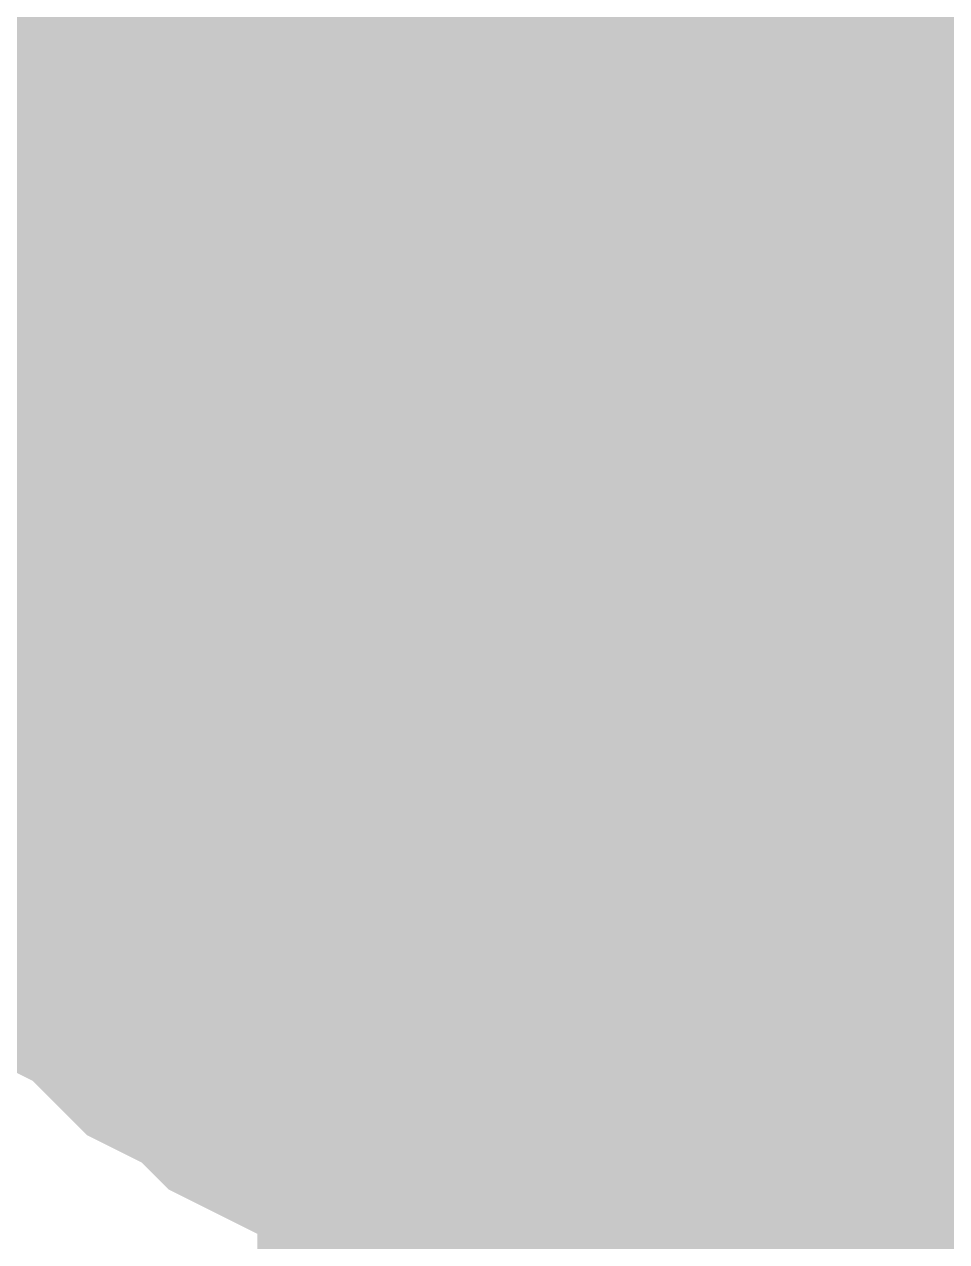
# Model space of a CAD drawing. Header units: inches. Extents: x 0 to 841, y 0 to 594.
# Drawn here: x 236.946 to 237.71, y 116.644 to 117.651 of the extents above; entities that cross this region are included whole.
import ezdxf

# ---------------------------------------------------------------- set-up
doc = ezdxf.new("R2010")
doc.units = ezdxf.units.IN
doc.layers.add('Sheet', color=255, linetype='Continuous')

msp = doc.modelspace()

# ---------------------------------------------------------------- linework, layer by layer
at = {"layer": 'Sheet'}
msp.add_lwpolyline([(237.246, 117.5, 0.508, 0.508, 1), (237.754, 117.5, 0.508, 0.508, 1)], format="xyseb", close=True, dxfattribs=at)
for points in [[(236.7951, 117.7534, 0.2997, 0.2997, 0), (236.8176, 117.7759, 0.2997, 0.2997, 0), (236.8176, 117.8208, 0.2997, 0.2997, 0)], [(236.7951, 117.7534, 0.2997, 0.2997, 0), (236.8176, 117.7759, 0.2997, 0.2997, 0), (236.8176, 117.8208, 0.2997, 0.2997, 0)], [(236.7951, 117.7534, 0.2997, 0.2997, 0), (236.8176, 117.7759, 0.2997, 0.2997, 0), (236.8176, 117.8208, 0.2997, 0.2997, 0)], [(236.7951, 117.7534, 0.2997, 0.2997, 0), (236.8176, 117.7759, 0.2997, 0.2997, 0), (236.8176, 117.8208, 0.2997, 0.2997, 0)], [(237.0197, 117.4839, 0.2997, 0.2997, 0), (237.0197, 117.5064, 0.2997, 0.2997, 0), (237.0197, 117.5288, 0.2997, 0.2997, 0), (237.0197, 117.5737, 0.2997, 0.2997, 0), (237.0197, 117.5962, 0.2997, 0.2997, 0), (237.0422, 117.6186, 0.2997, 0.2997, 0), (237.0422, 117.6411, 0.2997, 0.2997, 0), (237.0422, 117.6636, 0.2997, 0.2997, 0), (237.0646, 117.686, 0.2997, 0.2997, 0), (237.0646, 117.7085, 0.2997, 0.2997, 0), (237.0871, 117.7309, 0.2997, 0.2997, 0), (237.0871, 117.7534, 0.2997, 0.2997, 0), (237.1095, 117.7759, 0.2997, 0.2997, 0), (237.1095, 117.7983, 0.2997, 0.2997, 0), (237.132, 117.8208, 0.2997, 0.2997, 0)], [(237.0197, 117.4839, 0.2997, 0.2997, 0), (237.0197, 117.5064, 0.2997, 0.2997, 0), (237.0197, 117.5288, 0.2997, 0.2997, 0), (237.0197, 117.5737, 0.2997, 0.2997, 0), (237.0197, 117.5962, 0.2997, 0.2997, 0), (237.0422, 117.6186, 0.2997, 0.2997, 0), (237.0422, 117.6411, 0.2997, 0.2997, 0), (237.0422, 117.6636, 0.2997, 0.2997, 0), (237.0646, 117.686, 0.2997, 0.2997, 0), (237.0646, 117.7085, 0.2997, 0.2997, 0), (237.0871, 117.7309, 0.2997, 0.2997, 0), (237.0871, 117.7534, 0.2997, 0.2997, 0), (237.1095, 117.7759, 0.2997, 0.2997, 0), (237.1095, 117.7983, 0.2997, 0.2997, 0), (237.132, 117.8208, 0.2997, 0.2997, 0)], [(237.0197, 117.4839, 0.2997, 0.2997, 0), (237.0197, 117.5064, 0.2997, 0.2997, 0), (237.0197, 117.5288, 0.2997, 0.2997, 0), (237.0197, 117.5737, 0.2997, 0.2997, 0), (237.0197, 117.5962, 0.2997, 0.2997, 0), (237.0422, 117.6186, 0.2997, 0.2997, 0), (237.0422, 117.6411, 0.2997, 0.2997, 0), (237.0422, 117.6636, 0.2997, 0.2997, 0), (237.0646, 117.686, 0.2997, 0.2997, 0), (237.0646, 117.7085, 0.2997, 0.2997, 0), (237.0871, 117.7309, 0.2997, 0.2997, 0), (237.0871, 117.7534, 0.2997, 0.2997, 0), (237.1095, 117.7759, 0.2997, 0.2997, 0), (237.1095, 117.7983, 0.2997, 0.2997, 0), (237.132, 117.8208, 0.2997, 0.2997, 0)], [(222.512, 117.4839, 0.7493, 0.7493, 0), (237.5138, 117.4839, 0.7493, 0.7493, 0)], [(242.5219, 117.4839, 0.7493, 0.7493, 0), (237.5138, 117.4839, 0.7493, 0.7493, 0)], [(237.5138, 112.498, 0.7493, 0.7493, 0), (237.5138, 117.4839, 0.7493, 0.7493, 0)], [(237.0197, 117.4839, 0.0991, 0.0991, 0), (237.0197, 117.5064, 0.0991, 0.0991, 0), (237.0197, 117.5288, 0.0991, 0.0991, 0), (237.0197, 117.5737, 0.0991, 0.0991, 0), (237.0197, 117.5962, 0.0991, 0.0991, 0), (237.0422, 117.6186, 0.0991, 0.0991, 0), (237.0422, 117.6411, 0.0991, 0.0991, 0), (237.0422, 117.6636, 0.0991, 0.0991, 0), (237.0646, 117.686, 0.0991, 0.0991, 0), (237.0646, 117.7085, 0.0991, 0.0991, 0)], [(237.0197, 117.4839, 0.0991, 0.0991, 0), (237.0197, 117.5064, 0.0991, 0.0991, 0), (237.0197, 117.5288, 0.0991, 0.0991, 0), (237.0197, 117.5737, 0.0991, 0.0991, 0), (237.0197, 117.5962, 0.0991, 0.0991, 0), (237.0422, 117.6186, 0.0991, 0.0991, 0), (237.0422, 117.6411, 0.0991, 0.0991, 0), (237.0422, 117.6636, 0.0991, 0.0991, 0), (237.0646, 117.686, 0.0991, 0.0991, 0), (237.0646, 117.7085, 0.0991, 0.0991, 0)], [(237.0197, 117.4839, 0.0991, 0.0991, 0), (237.0197, 117.5064, 0.0991, 0.0991, 0), (237.0197, 117.5288, 0.0991, 0.0991, 0), (237.0197, 117.5737, 0.0991, 0.0991, 0), (237.0197, 117.5962, 0.0991, 0.0991, 0), (237.0422, 117.6186, 0.0991, 0.0991, 0), (237.0422, 117.6411, 0.0991, 0.0991, 0), (237.0422, 117.6636, 0.0991, 0.0991, 0), (237.0646, 117.686, 0.0991, 0.0991, 0), (237.0646, 117.7085, 0.0991, 0.0991, 0)], [(237.5138, 116.9898, 0.2997, 0.2997, 0), (237.4913, 116.9898, 0.2997, 0.2997, 0), (237.4689, 116.9898, 0.2997, 0.2997, 0), (237.4464, 116.9898, 0.2997, 0.2997, 0), (237.4239, 116.9898, 0.2997, 0.2997, 0), (237.4015, 117.0123, 0.2997, 0.2997, 0), (237.379, 117.0123, 0.2997, 0.2997, 0), (237.3341, 117.0123, 0.2997, 0.2997, 0), (237.3341, 117.0347, 0.2997, 0.2997, 0), (237.3117, 117.0347, 0.2997, 0.2997, 0), (237.2892, 117.0572, 0.2997, 0.2997, 0), (237.2667, 117.0572, 0.2997, 0.2997, 0), (237.2443, 117.0796, 0.2997, 0.2997, 0), (237.2218, 117.0796, 0.2997, 0.2997, 0), (237.1994, 117.1021, 0.2997, 0.2997, 0), (237.1769, 117.1245, 0.2997, 0.2997, 0), (237.1545, 117.147, 0.2997, 0.2997, 0), (237.1545, 117.147, 0.2997, 0.2997, 0), (237.132, 117.1695, 0.2997, 0.2997, 0), (237.1095, 117.1919, 0.2997, 0.2997, 0), (237.1095, 117.2144, 0.2997, 0.2997, 0), (237.0871, 117.2368, 0.2997, 0.2997, 0), (237.0871, 117.2593, 0.2997, 0.2997, 0), (237.0646, 117.2818, 0.2997, 0.2997, 0), (237.0646, 117.2818, 0.2997, 0.2997, 0), (237.0422, 117.3042, 0.2997, 0.2997, 0), (237.0422, 117.3491, 0.2997, 0.2997, 0), (237.0422, 117.3716, 0.2997, 0.2997, 0), (237.0197, 117.3941, 0.2997, 0.2997, 0), (237.0197, 117.4165, 0.2997, 0.2997, 0), (237.0197, 117.439, 0.2997, 0.2997, 0), (237.0197, 117.4614, 0.2997, 0.2997, 0), (237.0197, 117.4839, 0.2997, 0.2997, 0)], [(237.0197, 117.4839, 0.2997, 0.2997, 0), (237.0197, 117.4839, 0.2997, 0.2997, 0)], [(237.5138, 116.9898, 0.2997, 0.2997, 0), (237.4913, 116.9898, 0.2997, 0.2997, 0), (237.4689, 116.9898, 0.2997, 0.2997, 0), (237.4464, 116.9898, 0.2997, 0.2997, 0), (237.4239, 116.9898, 0.2997, 0.2997, 0), (237.4015, 117.0123, 0.2997, 0.2997, 0), (237.379, 117.0123, 0.2997, 0.2997, 0), (237.3341, 117.0123, 0.2997, 0.2997, 0), (237.3341, 117.0347, 0.2997, 0.2997, 0), (237.3117, 117.0347, 0.2997, 0.2997, 0), (237.2892, 117.0572, 0.2997, 0.2997, 0), (237.2667, 117.0572, 0.2997, 0.2997, 0), (237.2443, 117.0796, 0.2997, 0.2997, 0), (237.2218, 117.0796, 0.2997, 0.2997, 0), (237.1994, 117.1021, 0.2997, 0.2997, 0), (237.1769, 117.1245, 0.2997, 0.2997, 0), (237.1545, 117.147, 0.2997, 0.2997, 0), (237.1545, 117.147, 0.2997, 0.2997, 0), (237.132, 117.1695, 0.2997, 0.2997, 0), (237.1095, 117.1919, 0.2997, 0.2997, 0), (237.1095, 117.2144, 0.2997, 0.2997, 0), (237.0871, 117.2368, 0.2997, 0.2997, 0), (237.0871, 117.2593, 0.2997, 0.2997, 0), (237.0646, 117.2818, 0.2997, 0.2997, 0), (237.0646, 117.2818, 0.2997, 0.2997, 0), (237.0422, 117.3042, 0.2997, 0.2997, 0), (237.0422, 117.3491, 0.2997, 0.2997, 0), (237.0422, 117.3716, 0.2997, 0.2997, 0), (237.0197, 117.3941, 0.2997, 0.2997, 0), (237.0197, 117.4165, 0.2997, 0.2997, 0), (237.0197, 117.439, 0.2997, 0.2997, 0), (237.0197, 117.4614, 0.2997, 0.2997, 0), (237.0197, 117.4839, 0.2997, 0.2997, 0)], [(237.0197, 117.4839, 0.2997, 0.2997, 0), (237.0197, 117.4839, 0.2997, 0.2997, 0)], [(237.5138, 116.9898, 0.2997, 0.2997, 0), (237.4913, 116.9898, 0.2997, 0.2997, 0), (237.4689, 116.9898, 0.2997, 0.2997, 0), (237.4464, 116.9898, 0.2997, 0.2997, 0), (237.4239, 116.9898, 0.2997, 0.2997, 0), (237.4015, 117.0123, 0.2997, 0.2997, 0), (237.379, 117.0123, 0.2997, 0.2997, 0), (237.3341, 117.0123, 0.2997, 0.2997, 0), (237.3341, 117.0347, 0.2997, 0.2997, 0), (237.3117, 117.0347, 0.2997, 0.2997, 0), (237.2892, 117.0572, 0.2997, 0.2997, 0), (237.2667, 117.0572, 0.2997, 0.2997, 0), (237.2443, 117.0796, 0.2997, 0.2997, 0), (237.2218, 117.0796, 0.2997, 0.2997, 0), (237.1994, 117.1021, 0.2997, 0.2997, 0), (237.1769, 117.1245, 0.2997, 0.2997, 0), (237.1545, 117.147, 0.2997, 0.2997, 0), (237.1545, 117.147, 0.2997, 0.2997, 0), (237.132, 117.1695, 0.2997, 0.2997, 0), (237.1095, 117.1919, 0.2997, 0.2997, 0), (237.1095, 117.2144, 0.2997, 0.2997, 0), (237.0871, 117.2368, 0.2997, 0.2997, 0), (237.0871, 117.2593, 0.2997, 0.2997, 0), (237.0646, 117.2818, 0.2997, 0.2997, 0), (237.0646, 117.2818, 0.2997, 0.2997, 0), (237.0422, 117.3042, 0.2997, 0.2997, 0), (237.0422, 117.3491, 0.2997, 0.2997, 0), (237.0422, 117.3716, 0.2997, 0.2997, 0), (237.0197, 117.3941, 0.2997, 0.2997, 0), (237.0197, 117.4165, 0.2997, 0.2997, 0), (237.0197, 117.439, 0.2997, 0.2997, 0), (237.0197, 117.4614, 0.2997, 0.2997, 0), (237.0197, 117.4839, 0.2997, 0.2997, 0)], [(237.0197, 117.4839, 0.2997, 0.2997, 0), (237.0197, 117.4839, 0.2997, 0.2997, 0)], [(242.5219, 117.4839, 0.2997, 0.2997, 0), (237.5138, 117.4839, 0.2997, 0.2997, 0)], [(237.5138, 116.9898, 0.0991, 0.0991, 0), (237.4913, 116.9898, 0.0991, 0.0991, 0), (237.4689, 116.9898, 0.0991, 0.0991, 0), (237.4464, 116.9898, 0.0991, 0.0991, 0), (237.4239, 116.9898, 0.0991, 0.0991, 0), (237.4015, 117.0123, 0.0991, 0.0991, 0), (237.379, 117.0123, 0.0991, 0.0991, 0), (237.3341, 117.0123, 0.0991, 0.0991, 0), (237.3341, 117.0347, 0.0991, 0.0991, 0), (237.3117, 117.0347, 0.0991, 0.0991, 0), (237.2892, 117.0572, 0.0991, 0.0991, 0), (237.2667, 117.0572, 0.0991, 0.0991, 0), (237.2443, 117.0796, 0.0991, 0.0991, 0), (237.2218, 117.0796, 0.0991, 0.0991, 0), (237.1994, 117.1021, 0.0991, 0.0991, 0), (237.1769, 117.1245, 0.0991, 0.0991, 0), (237.1545, 117.147, 0.0991, 0.0991, 0), (237.1545, 117.147, 0.0991, 0.0991, 0), (237.132, 117.1695, 0.0991, 0.0991, 0), (237.1095, 117.1919, 0.0991, 0.0991, 0), (237.1095, 117.2144, 0.0991, 0.0991, 0), (237.0871, 117.2368, 0.0991, 0.0991, 0), (237.0871, 117.2593, 0.0991, 0.0991, 0), (237.0646, 117.2818, 0.0991, 0.0991, 0), (237.0646, 117.2818, 0.0991, 0.0991, 0), (237.0422, 117.3042, 0.0991, 0.0991, 0), (237.0422, 117.3491, 0.0991, 0.0991, 0), (237.0422, 117.3716, 0.0991, 0.0991, 0), (237.0197, 117.3941, 0.0991, 0.0991, 0), (237.0197, 117.4165, 0.0991, 0.0991, 0), (237.0197, 117.439, 0.0991, 0.0991, 0), (237.0197, 117.4614, 0.0991, 0.0991, 0), (237.0197, 117.4839, 0.0991, 0.0991, 0)], [(237.0197, 117.4839, 0.0991, 0.0991, 0), (237.0197, 117.4839, 0.0991, 0.0991, 0)], [(237.5138, 116.9898, 0.0991, 0.0991, 0), (237.4913, 116.9898, 0.0991, 0.0991, 0), (237.4689, 116.9898, 0.0991, 0.0991, 0), (237.4464, 116.9898, 0.0991, 0.0991, 0), (237.4239, 116.9898, 0.0991, 0.0991, 0), (237.4015, 117.0123, 0.0991, 0.0991, 0), (237.379, 117.0123, 0.0991, 0.0991, 0), (237.3341, 117.0123, 0.0991, 0.0991, 0), (237.3341, 117.0347, 0.0991, 0.0991, 0), (237.3117, 117.0347, 0.0991, 0.0991, 0), (237.2892, 117.0572, 0.0991, 0.0991, 0), (237.2667, 117.0572, 0.0991, 0.0991, 0), (237.2443, 117.0796, 0.0991, 0.0991, 0), (237.2218, 117.0796, 0.0991, 0.0991, 0), (237.1994, 117.1021, 0.0991, 0.0991, 0), (237.1769, 117.1245, 0.0991, 0.0991, 0), (237.1545, 117.147, 0.0991, 0.0991, 0), (237.1545, 117.147, 0.0991, 0.0991, 0), (237.132, 117.1695, 0.0991, 0.0991, 0), (237.1095, 117.1919, 0.0991, 0.0991, 0), (237.1095, 117.2144, 0.0991, 0.0991, 0), (237.0871, 117.2368, 0.0991, 0.0991, 0), (237.0871, 117.2593, 0.0991, 0.0991, 0), (237.0646, 117.2818, 0.0991, 0.0991, 0), (237.0646, 117.2818, 0.0991, 0.0991, 0), (237.0422, 117.3042, 0.0991, 0.0991, 0), (237.0422, 117.3491, 0.0991, 0.0991, 0), (237.0422, 117.3716, 0.0991, 0.0991, 0), (237.0197, 117.3941, 0.0991, 0.0991, 0), (237.0197, 117.4165, 0.0991, 0.0991, 0), (237.0197, 117.439, 0.0991, 0.0991, 0), (237.0197, 117.4614, 0.0991, 0.0991, 0), (237.0197, 117.4839, 0.0991, 0.0991, 0)], [(237.0197, 117.4839, 0.0991, 0.0991, 0), (237.0197, 117.4839, 0.0991, 0.0991, 0)], [(237.5138, 116.9898, 0.0991, 0.0991, 0), (237.4913, 116.9898, 0.0991, 0.0991, 0), (237.4689, 116.9898, 0.0991, 0.0991, 0), (237.4464, 116.9898, 0.0991, 0.0991, 0), (237.4239, 116.9898, 0.0991, 0.0991, 0), (237.4015, 117.0123, 0.0991, 0.0991, 0), (237.379, 117.0123, 0.0991, 0.0991, 0), (237.3341, 117.0123, 0.0991, 0.0991, 0), (237.3341, 117.0347, 0.0991, 0.0991, 0), (237.3117, 117.0347, 0.0991, 0.0991, 0), (237.2892, 117.0572, 0.0991, 0.0991, 0), (237.2667, 117.0572, 0.0991, 0.0991, 0), (237.2443, 117.0796, 0.0991, 0.0991, 0), (237.2218, 117.0796, 0.0991, 0.0991, 0), (237.1994, 117.1021, 0.0991, 0.0991, 0), (237.1769, 117.1245, 0.0991, 0.0991, 0), (237.1545, 117.147, 0.0991, 0.0991, 0), (237.1545, 117.147, 0.0991, 0.0991, 0), (237.132, 117.1695, 0.0991, 0.0991, 0), (237.1095, 117.1919, 0.0991, 0.0991, 0), (237.1095, 117.2144, 0.0991, 0.0991, 0), (237.0871, 117.2368, 0.0991, 0.0991, 0), (237.0871, 117.2593, 0.0991, 0.0991, 0), (237.0646, 117.2818, 0.0991, 0.0991, 0), (237.0646, 117.2818, 0.0991, 0.0991, 0), (237.0422, 117.3042, 0.0991, 0.0991, 0), (237.0422, 117.3491, 0.0991, 0.0991, 0), (237.0422, 117.3716, 0.0991, 0.0991, 0), (237.0197, 117.3941, 0.0991, 0.0991, 0), (237.0197, 117.4165, 0.0991, 0.0991, 0), (237.0197, 117.439, 0.0991, 0.0991, 0), (237.0197, 117.4614, 0.0991, 0.0991, 0), (237.0197, 117.4839, 0.0991, 0.0991, 0)], [(237.0197, 117.4839, 0.0991, 0.0991, 0), (237.0197, 117.4839, 0.0991, 0.0991, 0)], [(237.5138, 116.7203, 0.2997, 0.2997, 0), (237.4689, 116.7203, 0.2997, 0.2997, 0), (237.4464, 116.7203, 0.2997, 0.2997, 0), (237.4015, 116.7203, 0.2997, 0.2997, 0), (237.3566, 116.7427, 0.2997, 0.2997, 0), (237.3341, 116.7427, 0.2997, 0.2997, 0), (237.2892, 116.7652, 0.2997, 0.2997, 0), (237.2667, 116.7652, 0.2997, 0.2997, 0), (237.2218, 116.7877, 0.2997, 0.2997, 0), (237.1994, 116.7877, 0.2997, 0.2997, 0), (237.1545, 116.8101, 0.2997, 0.2997, 0), (237.132, 116.8326, 0.2997, 0.2997, 0), (237.0871, 116.855, 0.2997, 0.2997, 0), (237.0646, 116.8775, 0.2997, 0.2997, 0), (237.0422, 116.9, 0.2997, 0.2997, 0), (236.9972, 116.9224, 0.2997, 0.2997, 0), (236.9748, 116.9449, 0.2997, 0.2997, 0), (236.9523, 116.9673, 0.2997, 0.2997, 0), (236.9299, 117.0123, 0.2997, 0.2997, 0), (236.9074, 117.0347, 0.2997, 0.2997, 0), (236.885, 117.0572, 0.2997, 0.2997, 0), (236.8625, 117.1021, 0.2997, 0.2997, 0), (236.84, 117.1245, 0.2997, 0.2997, 0), (236.8176, 117.1695, 0.2997, 0.2997, 0), (236.8176, 117.1919, 0.2997, 0.2997, 0), (236.7951, 117.2368, 0.2997, 0.2997, 0)], [(237.5138, 116.7203, 0.2997, 0.2997, 0), (237.4689, 116.7203, 0.2997, 0.2997, 0), (237.4464, 116.7203, 0.2997, 0.2997, 0), (237.4015, 116.7203, 0.2997, 0.2997, 0), (237.3566, 116.7427, 0.2997, 0.2997, 0), (237.3341, 116.7427, 0.2997, 0.2997, 0), (237.2892, 116.7652, 0.2997, 0.2997, 0), (237.2667, 116.7652, 0.2997, 0.2997, 0), (237.2218, 116.7877, 0.2997, 0.2997, 0), (237.1994, 116.7877, 0.2997, 0.2997, 0), (237.1545, 116.8101, 0.2997, 0.2997, 0), (237.132, 116.8326, 0.2997, 0.2997, 0), (237.0871, 116.855, 0.2997, 0.2997, 0), (237.0646, 116.8775, 0.2997, 0.2997, 0), (237.0422, 116.9, 0.2997, 0.2997, 0), (236.9972, 116.9224, 0.2997, 0.2997, 0), (236.9748, 116.9449, 0.2997, 0.2997, 0), (236.9523, 116.9673, 0.2997, 0.2997, 0), (236.9299, 117.0123, 0.2997, 0.2997, 0), (236.9074, 117.0347, 0.2997, 0.2997, 0), (236.885, 117.0572, 0.2997, 0.2997, 0), (236.8625, 117.1021, 0.2997, 0.2997, 0), (236.84, 117.1245, 0.2997, 0.2997, 0), (236.8176, 117.1695, 0.2997, 0.2997, 0), (236.8176, 117.1919, 0.2997, 0.2997, 0), (236.7951, 117.2368, 0.2997, 0.2997, 0)], [(237.5138, 116.7203, 0.2997, 0.2997, 0), (237.4689, 116.7203, 0.2997, 0.2997, 0), (237.4464, 116.7203, 0.2997, 0.2997, 0), (237.4015, 116.7203, 0.2997, 0.2997, 0), (237.3566, 116.7427, 0.2997, 0.2997, 0), (237.3341, 116.7427, 0.2997, 0.2997, 0), (237.2892, 116.7652, 0.2997, 0.2997, 0), (237.2667, 116.7652, 0.2997, 0.2997, 0), (237.2218, 116.7877, 0.2997, 0.2997, 0), (237.1994, 116.7877, 0.2997, 0.2997, 0), (237.1545, 116.8101, 0.2997, 0.2997, 0), (237.132, 116.8326, 0.2997, 0.2997, 0), (237.0871, 116.855, 0.2997, 0.2997, 0), (237.0646, 116.8775, 0.2997, 0.2997, 0), (237.0422, 116.9, 0.2997, 0.2997, 0), (236.9972, 116.9224, 0.2997, 0.2997, 0), (236.9748, 116.9449, 0.2997, 0.2997, 0), (236.9523, 116.9673, 0.2997, 0.2997, 0), (236.9299, 117.0123, 0.2997, 0.2997, 0), (236.9074, 117.0347, 0.2997, 0.2997, 0), (236.885, 117.0572, 0.2997, 0.2997, 0), (236.8625, 117.1021, 0.2997, 0.2997, 0), (236.84, 117.1245, 0.2997, 0.2997, 0), (236.8176, 117.1695, 0.2997, 0.2997, 0), (236.8176, 117.1919, 0.2997, 0.2997, 0), (236.7951, 117.2368, 0.2997, 0.2997, 0)], [(237.5138, 116.7203, 0.2997, 0.2997, 0), (237.4689, 116.7203, 0.2997, 0.2997, 0), (237.4464, 116.7203, 0.2997, 0.2997, 0), (237.4015, 116.7203, 0.2997, 0.2997, 0), (237.3566, 116.7427, 0.2997, 0.2997, 0), (237.3341, 116.7427, 0.2997, 0.2997, 0), (237.2892, 116.7652, 0.2997, 0.2997, 0), (237.2667, 116.7652, 0.2997, 0.2997, 0), (237.2218, 116.7877, 0.2997, 0.2997, 0), (237.1994, 116.7877, 0.2997, 0.2997, 0), (237.1545, 116.8101, 0.2997, 0.2997, 0), (237.132, 116.8326, 0.2997, 0.2997, 0), (237.0871, 116.855, 0.2997, 0.2997, 0), (237.0646, 116.8775, 0.2997, 0.2997, 0), (237.0422, 116.9, 0.2997, 0.2997, 0), (236.9972, 116.9224, 0.2997, 0.2997, 0), (236.9748, 116.9449, 0.2997, 0.2997, 0), (236.9523, 116.9673, 0.2997, 0.2997, 0), (236.9299, 117.0123, 0.2997, 0.2997, 0), (236.9074, 117.0347, 0.2997, 0.2997, 0), (236.885, 117.0572, 0.2997, 0.2997, 0), (236.8625, 117.1021, 0.2997, 0.2997, 0), (236.84, 117.1245, 0.2997, 0.2997, 0), (236.8176, 117.1695, 0.2997, 0.2997, 0), (236.8176, 117.1919, 0.2997, 0.2997, 0), (236.7951, 117.2368, 0.2997, 0.2997, 0)], [(237.8731, 117.1245, 0.2997, 0.2997, 0), (237.8506, 117.1021, 0.2997, 0.2997, 0), (237.8282, 117.0796, 0.2997, 0.2997, 0), (237.8057, 117.0796, 0.2997, 0.2997, 0), (237.7833, 117.0572, 0.2997, 0.2997, 0), (237.7608, 117.0572, 0.2997, 0.2997, 0), (237.7384, 117.0347, 0.2997, 0.2997, 0), (237.7159, 117.0347, 0.2997, 0.2997, 0), (237.6934, 117.0123, 0.2997, 0.2997, 0), (237.671, 117.0123, 0.2997, 0.2997, 0), (237.6485, 117.0123, 0.2997, 0.2997, 0), (237.6261, 116.9898, 0.2997, 0.2997, 0), (237.6036, 116.9898, 0.2997, 0.2997, 0), (237.5587, 116.9898, 0.2997, 0.2997, 0), (237.5362, 116.9898, 0.2997, 0.2997, 0), (237.5138, 116.9898, 0.2997, 0.2997, 0)], [(237.8731, 117.1245, 0.2997, 0.2997, 0), (237.8506, 117.1021, 0.2997, 0.2997, 0), (237.8282, 117.0796, 0.2997, 0.2997, 0), (237.8057, 117.0796, 0.2997, 0.2997, 0), (237.7833, 117.0572, 0.2997, 0.2997, 0), (237.7608, 117.0572, 0.2997, 0.2997, 0), (237.7384, 117.0347, 0.2997, 0.2997, 0), (237.7159, 117.0347, 0.2997, 0.2997, 0), (237.6934, 117.0123, 0.2997, 0.2997, 0), (237.671, 117.0123, 0.2997, 0.2997, 0), (237.6485, 117.0123, 0.2997, 0.2997, 0), (237.6261, 116.9898, 0.2997, 0.2997, 0), (237.6036, 116.9898, 0.2997, 0.2997, 0), (237.5587, 116.9898, 0.2997, 0.2997, 0), (237.5362, 116.9898, 0.2997, 0.2997, 0), (237.5138, 116.9898, 0.2997, 0.2997, 0)], [(237.8731, 117.1245, 0.2997, 0.2997, 0), (237.8506, 117.1021, 0.2997, 0.2997, 0), (237.8282, 117.0796, 0.2997, 0.2997, 0), (237.8057, 117.0796, 0.2997, 0.2997, 0), (237.7833, 117.0572, 0.2997, 0.2997, 0), (237.7608, 117.0572, 0.2997, 0.2997, 0), (237.7384, 117.0347, 0.2997, 0.2997, 0), (237.7159, 117.0347, 0.2997, 0.2997, 0), (237.6934, 117.0123, 0.2997, 0.2997, 0), (237.671, 117.0123, 0.2997, 0.2997, 0), (237.6485, 117.0123, 0.2997, 0.2997, 0), (237.6261, 116.9898, 0.2997, 0.2997, 0), (237.6036, 116.9898, 0.2997, 0.2997, 0), (237.5587, 116.9898, 0.2997, 0.2997, 0), (237.5362, 116.9898, 0.2997, 0.2997, 0), (237.5138, 116.9898, 0.2997, 0.2997, 0)], [(237.5138, 116.7203, 0.0991, 0.0991, 0), (237.4689, 116.7203, 0.0991, 0.0991, 0), (237.4464, 116.7203, 0.0991, 0.0991, 0), (237.4015, 116.7203, 0.0991, 0.0991, 0), (237.3566, 116.7427, 0.0991, 0.0991, 0), (237.3341, 116.7427, 0.0991, 0.0991, 0), (237.2892, 116.7652, 0.0991, 0.0991, 0), (237.2667, 116.7652, 0.0991, 0.0991, 0), (237.2218, 116.7877, 0.0991, 0.0991, 0), (237.1994, 116.7877, 0.0991, 0.0991, 0), (237.1545, 116.8101, 0.0991, 0.0991, 0), (237.132, 116.8326, 0.0991, 0.0991, 0), (237.0871, 116.855, 0.0991, 0.0991, 0), (237.0646, 116.8775, 0.0991, 0.0991, 0), (237.0422, 116.9, 0.0991, 0.0991, 0), (236.9972, 116.9224, 0.0991, 0.0991, 0), (236.9748, 116.9449, 0.0991, 0.0991, 0), (236.9523, 116.9673, 0.0991, 0.0991, 0), (236.9299, 117.0123, 0.0991, 0.0991, 0), (236.9074, 117.0347, 0.0991, 0.0991, 0), (236.885, 117.0572, 0.0991, 0.0991, 0)], [(237.5138, 116.7203, 0.0991, 0.0991, 0), (237.4689, 116.7203, 0.0991, 0.0991, 0), (237.4464, 116.7203, 0.0991, 0.0991, 0), (237.4015, 116.7203, 0.0991, 0.0991, 0), (237.3566, 116.7427, 0.0991, 0.0991, 0), (237.3341, 116.7427, 0.0991, 0.0991, 0), (237.2892, 116.7652, 0.0991, 0.0991, 0), (237.2667, 116.7652, 0.0991, 0.0991, 0), (237.2218, 116.7877, 0.0991, 0.0991, 0), (237.1994, 116.7877, 0.0991, 0.0991, 0), (237.1545, 116.8101, 0.0991, 0.0991, 0), (237.132, 116.8326, 0.0991, 0.0991, 0), (237.0871, 116.855, 0.0991, 0.0991, 0), (237.0646, 116.8775, 0.0991, 0.0991, 0), (237.0422, 116.9, 0.0991, 0.0991, 0), (236.9972, 116.9224, 0.0991, 0.0991, 0), (236.9748, 116.9449, 0.0991, 0.0991, 0), (236.9523, 116.9673, 0.0991, 0.0991, 0), (236.9299, 117.0123, 0.0991, 0.0991, 0), (236.9074, 117.0347, 0.0991, 0.0991, 0), (236.885, 117.0572, 0.0991, 0.0991, 0)], [(237.5138, 116.7203, 0.0991, 0.0991, 0), (237.4689, 116.7203, 0.0991, 0.0991, 0), (237.4464, 116.7203, 0.0991, 0.0991, 0), (237.4015, 116.7203, 0.0991, 0.0991, 0), (237.3566, 116.7427, 0.0991, 0.0991, 0), (237.3341, 116.7427, 0.0991, 0.0991, 0), (237.2892, 116.7652, 0.0991, 0.0991, 0), (237.2667, 116.7652, 0.0991, 0.0991, 0), (237.2218, 116.7877, 0.0991, 0.0991, 0), (237.1994, 116.7877, 0.0991, 0.0991, 0), (237.1545, 116.8101, 0.0991, 0.0991, 0), (237.132, 116.8326, 0.0991, 0.0991, 0), (237.0871, 116.855, 0.0991, 0.0991, 0), (237.0646, 116.8775, 0.0991, 0.0991, 0), (237.0422, 116.9, 0.0991, 0.0991, 0), (236.9972, 116.9224, 0.0991, 0.0991, 0), (236.9748, 116.9449, 0.0991, 0.0991, 0), (236.9523, 116.9673, 0.0991, 0.0991, 0), (236.9299, 117.0123, 0.0991, 0.0991, 0), (236.9074, 117.0347, 0.0991, 0.0991, 0), (236.885, 117.0572, 0.0991, 0.0991, 0)], [(237.5138, 116.7203, 0.0991, 0.0991, 0), (237.4689, 116.7203, 0.0991, 0.0991, 0), (237.4464, 116.7203, 0.0991, 0.0991, 0), (237.4015, 116.7203, 0.0991, 0.0991, 0), (237.3566, 116.7427, 0.0991, 0.0991, 0), (237.3341, 116.7427, 0.0991, 0.0991, 0), (237.2892, 116.7652, 0.0991, 0.0991, 0), (237.2667, 116.7652, 0.0991, 0.0991, 0), (237.2218, 116.7877, 0.0991, 0.0991, 0), (237.1994, 116.7877, 0.0991, 0.0991, 0), (237.1545, 116.8101, 0.0991, 0.0991, 0), (237.132, 116.8326, 0.0991, 0.0991, 0), (237.0871, 116.855, 0.0991, 0.0991, 0), (237.0646, 116.8775, 0.0991, 0.0991, 0), (237.0422, 116.9, 0.0991, 0.0991, 0), (236.9972, 116.9224, 0.0991, 0.0991, 0), (236.9748, 116.9449, 0.0991, 0.0991, 0), (236.9523, 116.9673, 0.0991, 0.0991, 0), (236.9299, 117.0123, 0.0991, 0.0991, 0), (236.9074, 117.0347, 0.0991, 0.0991, 0), (236.885, 117.0572, 0.0991, 0.0991, 0)], [(237.7608, 117.0572, 0.0991, 0.0991, 0), (237.7384, 117.0347, 0.0991, 0.0991, 0), (237.7159, 117.0347, 0.0991, 0.0991, 0), (237.6934, 117.0123, 0.0991, 0.0991, 0), (237.671, 117.0123, 0.0991, 0.0991, 0), (237.6485, 117.0123, 0.0991, 0.0991, 0), (237.6261, 116.9898, 0.0991, 0.0991, 0), (237.6036, 116.9898, 0.0991, 0.0991, 0), (237.5587, 116.9898, 0.0991, 0.0991, 0), (237.5362, 116.9898, 0.0991, 0.0991, 0), (237.5138, 116.9898, 0.0991, 0.0991, 0)], [(237.7608, 117.0572, 0.0991, 0.0991, 0), (237.7384, 117.0347, 0.0991, 0.0991, 0), (237.7159, 117.0347, 0.0991, 0.0991, 0), (237.6934, 117.0123, 0.0991, 0.0991, 0), (237.671, 117.0123, 0.0991, 0.0991, 0), (237.6485, 117.0123, 0.0991, 0.0991, 0), (237.6261, 116.9898, 0.0991, 0.0991, 0), (237.6036, 116.9898, 0.0991, 0.0991, 0), (237.5587, 116.9898, 0.0991, 0.0991, 0), (237.5362, 116.9898, 0.0991, 0.0991, 0), (237.5138, 116.9898, 0.0991, 0.0991, 0)], [(237.7608, 117.0572, 0.0991, 0.0991, 0), (237.7384, 117.0347, 0.0991, 0.0991, 0), (237.7159, 117.0347, 0.0991, 0.0991, 0), (237.6934, 117.0123, 0.0991, 0.0991, 0), (237.671, 117.0123, 0.0991, 0.0991, 0), (237.6485, 117.0123, 0.0991, 0.0991, 0), (237.6261, 116.9898, 0.0991, 0.0991, 0), (237.6036, 116.9898, 0.0991, 0.0991, 0), (237.5587, 116.9898, 0.0991, 0.0991, 0), (237.5362, 116.9898, 0.0991, 0.0991, 0), (237.5138, 116.9898, 0.0991, 0.0991, 0)], [(237.8731, 116.8101, 0.2997, 0.2997, 0), (237.8506, 116.7877, 0.2997, 0.2997, 0), (237.8057, 116.7877, 0.2997, 0.2997, 0), (237.7833, 116.7652, 0.2997, 0.2997, 0), (237.7384, 116.7652, 0.2997, 0.2997, 0), (237.7159, 116.7427, 0.2997, 0.2997, 0), (237.671, 116.7427, 0.2997, 0.2997, 0), (237.6261, 116.7203, 0.2997, 0.2997, 0), (237.6036, 116.7203, 0.2997, 0.2997, 0), (237.5587, 116.7203, 0.2997, 0.2997, 0), (237.5138, 116.7203, 0.2997, 0.2997, 0)], [(237.8731, 116.8101, 0.2997, 0.2997, 0), (237.8506, 116.7877, 0.2997, 0.2997, 0), (237.8057, 116.7877, 0.2997, 0.2997, 0), (237.7833, 116.7652, 0.2997, 0.2997, 0), (237.7384, 116.7652, 0.2997, 0.2997, 0), (237.7159, 116.7427, 0.2997, 0.2997, 0), (237.671, 116.7427, 0.2997, 0.2997, 0), (237.6261, 116.7203, 0.2997, 0.2997, 0), (237.6036, 116.7203, 0.2997, 0.2997, 0), (237.5587, 116.7203, 0.2997, 0.2997, 0), (237.5138, 116.7203, 0.2997, 0.2997, 0)], [(237.8731, 116.8101, 0.2997, 0.2997, 0), (237.8506, 116.7877, 0.2997, 0.2997, 0), (237.8057, 116.7877, 0.2997, 0.2997, 0), (237.7833, 116.7652, 0.2997, 0.2997, 0), (237.7384, 116.7652, 0.2997, 0.2997, 0), (237.7159, 116.7427, 0.2997, 0.2997, 0), (237.671, 116.7427, 0.2997, 0.2997, 0), (237.6261, 116.7203, 0.2997, 0.2997, 0), (237.6036, 116.7203, 0.2997, 0.2997, 0), (237.5587, 116.7203, 0.2997, 0.2997, 0), (237.5138, 116.7203, 0.2997, 0.2997, 0)], [(237.8731, 116.8101, 0.2997, 0.2997, 0), (237.8506, 116.7877, 0.2997, 0.2997, 0), (237.8057, 116.7877, 0.2997, 0.2997, 0), (237.7833, 116.7652, 0.2997, 0.2997, 0), (237.7384, 116.7652, 0.2997, 0.2997, 0), (237.7159, 116.7427, 0.2997, 0.2997, 0), (237.671, 116.7427, 0.2997, 0.2997, 0), (237.6261, 116.7203, 0.2997, 0.2997, 0), (237.6036, 116.7203, 0.2997, 0.2997, 0), (237.5587, 116.7203, 0.2997, 0.2997, 0), (237.5138, 116.7203, 0.2997, 0.2997, 0)], [(237.7833, 116.7652, 0.0991, 0.0991, 0), (237.7384, 116.7652, 0.0991, 0.0991, 0), (237.7159, 116.7427, 0.0991, 0.0991, 0), (237.671, 116.7427, 0.0991, 0.0991, 0), (237.6261, 116.7203, 0.0991, 0.0991, 0), (237.6036, 116.7203, 0.0991, 0.0991, 0), (237.5587, 116.7203, 0.0991, 0.0991, 0), (237.5138, 116.7203, 0.0991, 0.0991, 0)], [(237.7833, 116.7652, 0.0991, 0.0991, 0), (237.7384, 116.7652, 0.0991, 0.0991, 0), (237.7159, 116.7427, 0.0991, 0.0991, 0), (237.671, 116.7427, 0.0991, 0.0991, 0), (237.6261, 116.7203, 0.0991, 0.0991, 0), (237.6036, 116.7203, 0.0991, 0.0991, 0), (237.5587, 116.7203, 0.0991, 0.0991, 0), (237.5138, 116.7203, 0.0991, 0.0991, 0)], [(237.7833, 116.7652, 0.0991, 0.0991, 0), (237.7384, 116.7652, 0.0991, 0.0991, 0), (237.7159, 116.7427, 0.0991, 0.0991, 0), (237.671, 116.7427, 0.0991, 0.0991, 0), (237.6261, 116.7203, 0.0991, 0.0991, 0), (237.6036, 116.7203, 0.0991, 0.0991, 0), (237.5587, 116.7203, 0.0991, 0.0991, 0), (237.5138, 116.7203, 0.0991, 0.0991, 0)], [(237.7833, 116.7652, 0.0991, 0.0991, 0), (237.7384, 116.7652, 0.0991, 0.0991, 0), (237.7159, 116.7427, 0.0991, 0.0991, 0), (237.671, 116.7427, 0.0991, 0.0991, 0), (237.6261, 116.7203, 0.0991, 0.0991, 0), (237.6036, 116.7203, 0.0991, 0.0991, 0), (237.5587, 116.7203, 0.0991, 0.0991, 0), (237.5138, 116.7203, 0.0991, 0.0991, 0)]]:
    msp.add_lwpolyline(points, format="xyseb", dxfattribs=at)

doc.saveas('drawing.dxf')
